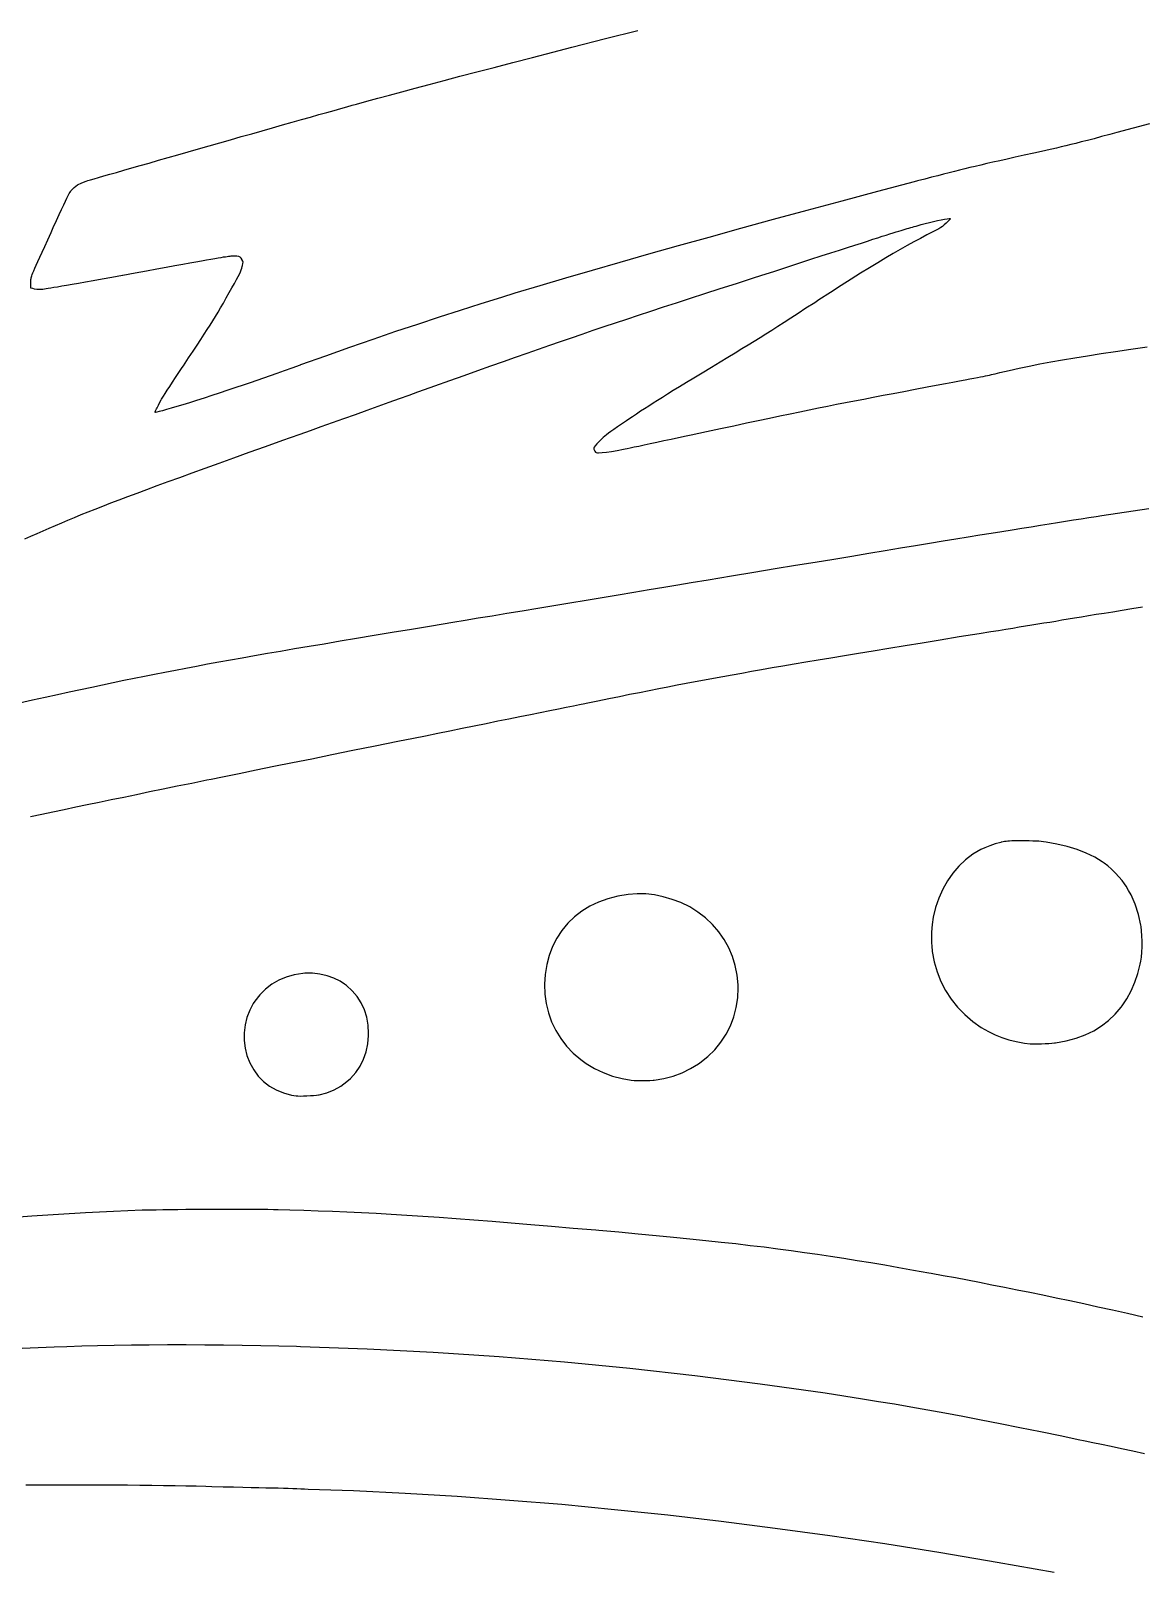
# Model space of a CAD drawing. Extents: x 9 to 342, y 7 to 196.
# Drawn here: x 15.73 to 23.36, y 161.47 to 172 of the extents above; entities that cross this region are included whole.
import ezdxf

# ---------------------------------------------------------------- set-up
doc = ezdxf.new("R2010")
doc.units = 0
doc.layers.add('BLACK', color=7, linetype='CONTINUOUS')

msp = doc.modelspace()

# ---------------------------------------------------------------- linework, layer by layer
at = {"layer": 'BLACK', "linetype": 'CONTINUOUS'}
for p, q in [((19.6709, 171.949), (19.8935, 172.005)), ((19.3108, 171.856), (19.4415, 171.889)), ((19.4415, 171.889), (19.6709, 171.949)), ((18.9084, 171.751), (19.0359, 171.784)), ((19.0359, 171.784), (19.17, 171.819)), ((19.17, 171.819), (19.3108, 171.856)), ((18.5642, 171.661), (18.6727, 171.69)), ((18.6727, 171.69), (18.7874, 171.72)), ((18.7874, 171.72), (18.9084, 171.751)), ((18.1081, 171.539), (18.1883, 171.561)), ((18.1883, 171.561), (18.2738, 171.584)), ((18.2738, 171.584), (18.3649, 171.608)), ((18.3649, 171.608), (18.4616, 171.634)), ((18.4616, 171.634), (18.5642, 171.661)), ((17.758, 171.442), (17.8086, 171.456)), ((17.8086, 171.456), (17.8548, 171.469)), ((17.8548, 171.469), (17.8963, 171.481)), ((17.8963, 171.481), (17.9328, 171.491)), ((17.9328, 171.491), (17.9632, 171.499)), ((17.9632, 171.499), (18.0331, 171.519)), ((18.0331, 171.519), (18.1081, 171.539)), ((17.3848, 171.336), (17.4534, 171.356)), ((17.4534, 171.356), (17.52, 171.375)), ((17.52, 171.375), (17.5841, 171.393)), ((17.5841, 171.393), (17.6454, 171.41)), ((17.6454, 171.41), (17.7035, 171.427)), ((17.7035, 171.427), (17.758, 171.442)), ((23.4067, 171.363), (23.1817, 171.304)), ((17.024, 171.234), (17.0972, 171.255)), ((17.0972, 171.255), (17.1703, 171.276)), ((17.1703, 171.276), (17.2429, 171.296)), ((17.2429, 171.296), (17.3145, 171.316)), ((17.3145, 171.316), (17.3848, 171.336)), ((22.9796, 171.25), (22.938, 171.24)), ((23.0256, 171.262), (22.9796, 171.25)), ((23.0771, 171.276), (23.0256, 171.262)), ((23.1347, 171.291), (23.0771, 171.276)), ((23.1817, 171.304), (23.1347, 171.291)), ((16.6682, 171.133), (16.7367, 171.152)), ((16.7367, 171.152), (16.8069, 171.172)), ((16.8069, 171.172), (16.8784, 171.193)), ((16.8784, 171.193), (16.9509, 171.213)), ((16.9509, 171.213), (17.024, 171.234)), ((22.5449, 171.148), (22.4843, 171.135)), ((22.6114, 171.163), (22.5449, 171.148)), ((22.6844, 171.179), (22.6114, 171.163)), ((22.7029, 171.183), (22.6844, 171.179)), ((22.7364, 171.191), (22.7029, 171.183)), ((22.7685, 171.198), (22.7364, 171.191)), ((22.8001, 171.205), (22.7685, 171.198)), ((22.832, 171.213), (22.8001, 171.205)), ((22.8651, 171.221), (22.832, 171.213)), ((22.9001, 171.23), (22.8651, 171.221)), ((22.938, 171.24), (22.9001, 171.23)), ((16.3148, 171.031), (16.365, 171.046)), ((16.365, 171.046), (16.4191, 171.061)), ((16.4191, 171.061), (16.477, 171.078)), ((16.477, 171.078), (16.538, 171.095)), ((16.538, 171.095), (16.6019, 171.114)), ((16.6019, 171.114), (16.6682, 171.133)), ((22.0668, 171.037), (22.0304, 171.028)), ((22.1024, 171.046), (22.0668, 171.037)), ((22.1377, 171.055), (22.1024, 171.046)), ((22.1733, 171.064), (22.1377, 171.055)), ((22.2099, 171.072), (22.1733, 171.064)), ((22.2481, 171.081), (22.2099, 171.072)), ((22.2885, 171.091), (22.2481, 171.081)), ((22.3317, 171.1), (22.2885, 171.091)), ((22.3783, 171.111), (22.3317, 171.1)), ((22.429, 171.122), (22.3783, 171.111)), ((22.4843, 171.135), (22.429, 171.122)), ((16.0035, 170.907), (16.0236, 170.928)), ((16.0236, 170.928), (16.0475, 170.946)), ((16.0475, 170.946), (16.0763, 170.96)), ((16.0763, 170.96), (16.1068, 170.971)), ((16.1068, 170.971), (16.1185, 170.975)), ((16.1185, 170.975), (16.1368, 170.98)), ((16.1368, 170.98), (16.1614, 170.987)), ((16.1614, 170.987), (16.1919, 170.996)), ((16.1919, 170.996), (16.2278, 171.006)), ((16.2278, 171.006), (16.2689, 171.018)), ((16.2689, 171.018), (16.3148, 171.031)), ((21.7912, 170.966), (21.5386, 170.899)), ((21.8133, 170.972), (21.7912, 170.966)), ((21.8634, 170.985), (21.8133, 170.972)), ((21.9095, 170.997), (21.8634, 170.985)), ((21.9523, 171.008), (21.9095, 170.997)), ((21.9924, 171.018), (21.9523, 171.008)), ((22.0304, 171.028), (21.9924, 171.018)), ((15.952, 170.807), (15.9641, 170.833)), ((15.9641, 170.833), (15.9743, 170.854)), ((15.9743, 170.854), (15.9827, 170.871)), ((15.9827, 170.871), (15.9898, 170.885)), ((15.9898, 170.885), (15.9955, 170.895)), ((15.9955, 170.895), (16.0002, 170.902)), ((16.0002, 170.902), (16.0035, 170.907)), ((21.293, 170.833), (21.0546, 170.769)), ((21.5386, 170.899), (21.293, 170.833)), ((15.9023, 170.7), (15.9213, 170.741)), ((15.9213, 170.741), (15.9378, 170.777)), ((15.9378, 170.777), (15.952, 170.807)), ((21.0546, 170.769), (20.8232, 170.707)), ((15.8424, 170.568), (15.8655, 170.618)), ((15.8655, 170.618), (15.8806, 170.652)), ((15.8806, 170.652), (15.9023, 170.7)), ((20.5987, 170.645), (20.3812, 170.585)), ((20.8232, 170.707), (20.5987, 170.645)), ((21.6242, 170.609), (21.6464, 170.616)), ((21.6464, 170.616), (21.6664, 170.622)), ((21.6664, 170.622), (21.6845, 170.628)), ((21.6845, 170.628), (21.7008, 170.633)), ((21.7008, 170.633), (21.7158, 170.637)), ((21.7158, 170.637), (21.7296, 170.641)), ((21.7296, 170.641), (21.7425, 170.645)), ((21.7425, 170.645), (21.7549, 170.649)), ((21.7549, 170.649), (21.7669, 170.652)), ((21.7669, 170.652), (21.7789, 170.655)), ((21.7789, 170.655), (21.7912, 170.659)), ((21.7912, 170.659), (21.804, 170.662)), ((21.804, 170.662), (21.8176, 170.666)), ((21.8176, 170.666), (21.8322, 170.67)), ((21.8322, 170.67), (21.8386, 170.672)), ((21.8386, 170.672), (21.867, 170.68)), ((21.867, 170.68), (21.8959, 170.687)), ((21.9229, 170.624), (21.8783, 170.602)), ((21.8959, 170.687), (21.9245, 170.694)), ((21.9425, 170.634), (21.9229, 170.624)), ((21.9245, 170.694), (21.9519, 170.7)), ((21.9597, 170.643), (21.9425, 170.634)), ((21.9519, 170.7), (21.9771, 170.705)), ((21.9734, 170.652), (21.9597, 170.643)), ((21.9851, 170.66), (21.9734, 170.652)), ((21.9771, 170.705), (21.9993, 170.709)), ((21.9967, 170.67), (21.9851, 170.66)), ((22.0096, 170.682), (21.9967, 170.67)), ((21.9993, 170.709), (22.0175, 170.712)), ((22.0098, 170.682), (22.0096, 170.682)), ((22.0218, 170.694), (22.0098, 170.682)), ((22.0175, 170.712), (22.0309, 170.714)), ((22.0315, 170.703), (22.0218, 170.694)), ((22.0309, 170.714), (22.0384, 170.714)), ((22.0377, 170.71), (22.0315, 170.703)), ((22.0396, 170.713), (22.0377, 170.71)), ((22.0384, 170.714), (22.0396, 170.713)), ((15.8042, 170.483), (15.822, 170.523)), ((15.822, 170.523), (15.8424, 170.568)), ((20.1707, 170.526), (19.9669, 170.469)), ((20.3812, 170.585), (20.1707, 170.526)), ((21.2773, 170.498), (21.3322, 170.515)), ((21.3322, 170.515), (21.3824, 170.531)), ((21.3824, 170.531), (21.4281, 170.546)), ((21.4281, 170.546), (21.4696, 170.559)), ((21.4696, 170.559), (21.5072, 170.572)), ((21.5072, 170.572), (21.5412, 170.582)), ((21.5412, 170.582), (21.5718, 170.592)), ((21.5718, 170.592), (21.5994, 170.601)), ((21.5994, 170.601), (21.6242, 170.609)), ((21.7427, 170.529), (21.6955, 170.502)), ((21.7887, 170.554), (21.7427, 170.529)), ((21.8337, 170.578), (21.7887, 170.554)), ((21.8783, 170.602), (21.8337, 170.578)), ((15.7642, 170.395), (15.7755, 170.42)), ((15.7755, 170.42), (15.7887, 170.449)), ((15.7887, 170.449), (15.8042, 170.483)), ((16.8172, 170.407), (16.769, 170.399)), ((16.8603, 170.415), (16.8172, 170.407)), ((16.8987, 170.422), (16.8603, 170.415)), ((16.9328, 170.428), (16.8987, 170.422)), ((16.9627, 170.433), (16.9328, 170.428)), ((16.9889, 170.438), (16.9627, 170.433)), ((17.0116, 170.442), (16.9889, 170.438)), ((17.0312, 170.445), (17.0116, 170.442)), ((17.0479, 170.448), (17.0312, 170.445)), ((17.0621, 170.45), (17.0479, 170.448)), ((17.074, 170.452), (17.0621, 170.45)), ((17.084, 170.453), (17.074, 170.452)), ((17.0924, 170.454), (17.084, 170.453)), ((17.0995, 170.455), (17.0924, 170.454)), ((17.1057, 170.455), (17.0995, 170.455)), ((17.1111, 170.455), (17.1057, 170.455)), ((17.1161, 170.455), (17.1111, 170.455)), ((17.1211, 170.455), (17.1161, 170.455)), ((17.1213, 170.455), (17.1211, 170.455)), ((17.1405, 170.455), (17.1213, 170.455)), ((17.1541, 170.453), (17.1405, 170.455)), ((17.1637, 170.448), (17.1541, 170.453)), ((17.171, 170.441), (17.1637, 170.448)), ((17.1776, 170.43), (17.171, 170.441)), ((17.178, 170.429), (17.1776, 170.43)), ((17.1817, 170.421), (17.178, 170.429)), ((17.1796, 170.392), (17.1824, 170.405)), ((17.1831, 170.414), (17.1817, 170.421)), ((17.1824, 170.405), (17.1831, 170.414)), ((19.7701, 170.413), (19.5799, 170.358)), ((19.9669, 170.469), (19.7701, 170.413)), ((20.9224, 170.383), (21.005, 170.41)), ((21.005, 170.41), (21.0816, 170.435)), ((21.0816, 170.435), (21.1523, 170.457)), ((21.1523, 170.457), (21.2175, 170.478)), ((21.2175, 170.478), (21.2773, 170.498)), ((21.5411, 170.411), (21.484, 170.376)), ((21.5951, 170.444), (21.5411, 170.411)), ((21.6464, 170.474), (21.5951, 170.444)), ((21.6955, 170.502), (21.6464, 170.474)), ((15.7271, 170.292), (15.7272, 170.297)), ((15.7272, 170.297), (15.7277, 170.301)), ((15.7277, 170.301), (15.7287, 170.306)), ((15.7287, 170.306), (15.7303, 170.313)), ((15.7303, 170.313), (15.7329, 170.32)), ((15.7329, 170.32), (15.7364, 170.33)), ((15.7364, 170.33), (15.7412, 170.342)), ((15.7412, 170.342), (15.7473, 170.356)), ((15.7473, 170.356), (15.7549, 170.374)), ((15.7549, 170.374), (15.7642, 170.395)), ((16.2153, 170.298), (16.1551, 170.287)), ((16.2819, 170.31), (16.2153, 170.298)), ((16.3554, 170.324), (16.2819, 170.31)), ((16.3578, 170.324), (16.3554, 170.324)), ((16.4424, 170.34), (16.3578, 170.324)), ((16.5202, 170.354), (16.4424, 170.34)), ((16.5915, 170.367), (16.5202, 170.354)), ((16.6565, 170.378), (16.5915, 170.367)), ((16.7156, 170.389), (16.6565, 170.378)), ((16.769, 170.399), (16.7156, 170.389)), ((17.1246, 170.269), (17.1387, 170.295)), ((17.1387, 170.295), (17.1499, 170.316)), ((17.1499, 170.316), (17.1586, 170.333)), ((17.1586, 170.333), (17.1654, 170.348)), ((17.1654, 170.348), (17.1706, 170.361)), ((17.1706, 170.361), (17.1747, 170.374)), ((17.1747, 170.374), (17.1781, 170.386)), ((17.1781, 170.386), (17.1796, 170.392)), ((19.3966, 170.304), (19.2199, 170.252)), ((19.5799, 170.358), (19.3966, 170.304)), ((20.57, 170.269), (20.687, 170.307)), ((20.687, 170.307), (20.7376, 170.324)), ((20.7376, 170.324), (20.8333, 170.354)), ((20.8333, 170.354), (20.9224, 170.383)), ((21.3586, 170.298), (21.2894, 170.254)), ((21.4233, 170.339), (21.3586, 170.298)), ((21.484, 170.376), (21.4233, 170.339)), ((15.7259, 170.237), (15.7271, 170.276)), ((15.7398, 170.233), (15.7259, 170.237)), ((15.7271, 170.288), (15.7271, 170.292)), ((15.7272, 170.282), (15.7271, 170.288)), ((15.7271, 170.276), (15.7272, 170.282)), ((15.7407, 170.233), (15.7398, 170.233)), ((15.7518, 170.23), (15.7407, 170.233)), ((15.767, 170.228), (15.7518, 170.23)), ((15.783, 170.227), (15.767, 170.228)), ((15.7845, 170.227), (15.783, 170.227)), ((15.7891, 170.227), (15.7845, 170.227)), ((15.7945, 170.227), (15.7891, 170.227)), ((15.8011, 170.227), (15.7945, 170.227)), ((15.8092, 170.228), (15.8011, 170.227)), ((15.8192, 170.229), (15.8092, 170.228)), ((15.8315, 170.231), (15.8192, 170.229)), ((15.8464, 170.233), (15.8315, 170.231)), ((15.8642, 170.236), (15.8464, 170.233)), ((15.8853, 170.24), (15.8642, 170.236)), ((15.9101, 170.244), (15.8853, 170.24)), ((15.9389, 170.249), (15.9101, 170.244)), ((15.972, 170.255), (15.9389, 170.249)), ((16.0098, 170.261), (15.972, 170.255)), ((16.0527, 170.269), (16.0098, 170.261)), ((16.101, 170.278), (16.0527, 170.269)), ((16.1551, 170.287), (16.101, 170.278)), ((17.0678, 170.169), (17.0891, 170.206)), ((17.0891, 170.206), (17.1074, 170.239)), ((17.1074, 170.239), (17.1246, 170.269)), ((19.0498, 170.201), (18.9566, 170.172)), ((19.2199, 170.252), (19.0498, 170.201)), ((20.2547, 170.167), (20.3544, 170.2)), ((20.3544, 170.2), (20.4593, 170.234)), ((20.4593, 170.234), (20.57, 170.269)), ((21.2152, 170.206), (21.1357, 170.155)), ((21.2894, 170.254), (21.2152, 170.206)), ((17.0116, 170.072), (17.0295, 170.102)), ((17.0295, 170.102), (17.0481, 170.134)), ((17.0481, 170.134), (17.0678, 170.169)), ((18.6737, 170.084), (18.529, 170.037)), ((18.816, 170.129), (18.6737, 170.084)), ((18.9566, 170.172), (18.816, 170.129)), ((19.9823, 170.078), (20.0692, 170.107)), ((20.0692, 170.107), (20.1598, 170.136)), ((20.1598, 170.136), (20.2547, 170.167)), ((21.048, 170.098), (20.9936, 170.062)), ((21.1076, 170.136), (21.048, 170.098)), ((21.1357, 170.155), (21.1076, 170.136)), ((16.9381, 169.952), (16.9577, 169.983)), ((16.9577, 169.983), (16.9761, 170.013)), ((16.9761, 170.013), (16.994, 170.042)), ((16.994, 170.042), (17.0116, 170.072)), ((18.3815, 169.988), (18.2304, 169.938)), ((18.529, 170.037), (18.3815, 169.988)), ((19.6626, 169.972), (19.7393, 169.998)), ((19.7393, 169.998), (19.8179, 170.024)), ((19.8179, 170.024), (19.8987, 170.051)), ((19.8987, 170.051), (19.9823, 170.078)), ((20.8974, 170), (20.854, 169.973)), ((20.9437, 170.03), (20.8974, 170)), ((20.9936, 170.062), (20.9437, 170.03)), ((16.8689, 169.846), (16.8942, 169.885)), ((16.8942, 169.885), (16.9171, 169.92)), ((16.9171, 169.92), (16.9381, 169.952)), ((18.0751, 169.884), (17.9152, 169.829)), ((18.2304, 169.938), (18.0751, 169.884)), ((19.3637, 169.87), (19.4382, 169.896)), ((19.4382, 169.896), (19.5125, 169.921)), ((19.5125, 169.921), (19.5872, 169.947)), ((19.5872, 169.947), (19.6626, 169.972)), ((20.7329, 169.896), (20.6928, 169.871)), ((20.7726, 169.921), (20.7329, 169.896)), ((20.8127, 169.946), (20.7726, 169.921)), ((20.854, 169.973), (20.8127, 169.946)), ((16.8095, 169.757), (16.8408, 169.804)), ((16.8408, 169.804), (16.8689, 169.846)), ((17.7499, 169.77), (17.5786, 169.709)), ((17.9152, 169.829), (17.7499, 169.77)), ((19.0538, 169.762), (19.134, 169.79)), ((19.134, 169.79), (19.2121, 169.818)), ((19.2121, 169.818), (19.2885, 169.844)), ((19.2885, 169.844), (19.3637, 169.87)), ((20.5621, 169.791), (20.5124, 169.761)), ((20.6082, 169.819), (20.5621, 169.791)), ((20.6515, 169.846), (20.6082, 169.819)), ((20.6928, 169.871), (20.6515, 169.846)), ((22.8926, 169.758), (22.981, 169.772)), ((22.981, 169.772), (23.0746, 169.787)), ((23.0746, 169.787), (23.1738, 169.802)), ((23.1738, 169.802), (23.2792, 169.817)), ((23.2792, 169.817), (23.3912, 169.833)), ((16.7426, 169.657), (16.7659, 169.692)), ((16.7659, 169.692), (16.7745, 169.704)), ((16.7745, 169.704), (16.8095, 169.757)), ((17.4649, 169.668), (17.4156, 169.65)), ((17.5176, 169.687), (17.4649, 169.668)), ((17.575, 169.707), (17.5176, 169.687)), ((17.5786, 169.709), (17.575, 169.707)), ((18.7012, 169.637), (18.7951, 169.671)), ((18.7951, 169.671), (18.8848, 169.703)), ((18.8848, 169.703), (18.9709, 169.733)), ((18.9709, 169.733), (19.0538, 169.762)), ((20.3985, 169.692), (20.3358, 169.654)), ((20.3988, 169.692), (20.3985, 169.692)), ((20.4582, 169.728), (20.3988, 169.692)), ((20.5124, 169.761), (20.4582, 169.728)), ((22.3782, 169.657), (22.4439, 169.672)), ((22.4439, 169.672), (22.5114, 169.687)), ((22.5114, 169.687), (22.5812, 169.701)), ((22.5812, 169.701), (22.6537, 169.716)), ((22.6537, 169.716), (22.7295, 169.73)), ((22.7295, 169.73), (22.809, 169.744)), ((22.809, 169.744), (22.8926, 169.758)), ((16.6632, 169.536), (16.6802, 169.562)), ((16.6802, 169.562), (16.6993, 169.591)), ((16.6993, 169.591), (16.7203, 169.623)), ((16.7203, 169.623), (16.7426, 169.657)), ((17.1843, 169.571), (17.1336, 169.554)), ((17.2322, 169.587), (17.1843, 169.571)), ((17.2781, 169.602), (17.2322, 169.587)), ((17.3233, 169.618), (17.2781, 169.602)), ((17.3688, 169.634), (17.3233, 169.618)), ((17.4156, 169.65), (17.3688, 169.634)), ((18.3897, 169.526), (18.499, 169.565)), ((18.499, 169.565), (18.6027, 169.602)), ((18.6027, 169.602), (18.7012, 169.637)), ((20.1801, 169.559), (20.1373, 169.533)), ((20.2271, 169.588), (20.1801, 169.559)), ((20.2788, 169.619), (20.2271, 169.588)), ((20.3358, 169.654), (20.2788, 169.619)), ((21.7977, 169.543), (21.8796, 169.558)), ((21.8796, 169.558), (21.9664, 169.575)), ((21.9664, 169.575), (22.0063, 169.582)), ((22.0063, 169.582), (22.0572, 169.592)), ((22.0572, 169.592), (22.1015, 169.6)), ((22.1015, 169.6), (22.1399, 169.607)), ((22.1399, 169.607), (22.173, 169.613)), ((22.173, 169.613), (22.2014, 169.619)), ((22.2014, 169.619), (22.2257, 169.624)), ((22.2257, 169.624), (22.2465, 169.628)), ((22.2465, 169.628), (22.2646, 169.631)), ((22.2646, 169.631), (22.2804, 169.634)), ((22.2804, 169.634), (22.2946, 169.637)), ((22.2946, 169.637), (22.3078, 169.64)), ((22.3078, 169.64), (22.3206, 169.643)), ((22.3206, 169.643), (22.3337, 169.646)), ((22.3337, 169.646), (22.3477, 169.649)), ((22.3477, 169.649), (22.3631, 169.653)), ((22.3631, 169.653), (22.3782, 169.657)), ((16.6024, 169.433), (16.6128, 169.453)), ((16.6128, 169.453), (16.6221, 169.47)), ((16.6221, 169.47), (16.6244, 169.475)), ((16.6244, 169.475), (16.6289, 169.482)), ((16.6289, 169.482), (16.6372, 169.496)), ((16.6372, 169.496), (16.6487, 169.514)), ((16.6487, 169.514), (16.6632, 169.536)), ((16.8642, 169.466), (16.8154, 169.45)), ((16.9159, 169.482), (16.8642, 169.466)), ((16.9701, 169.5), (16.9159, 169.482)), ((17.019, 169.516), (16.9701, 169.5)), ((17.0788, 169.536), (17.019, 169.516)), ((17.1336, 169.554), (17.0788, 169.536)), ((18.1116, 169.426), (18.1862, 169.453)), ((18.1862, 169.453), (18.2572, 169.478)), ((18.2572, 169.478), (18.3235, 169.502)), ((18.3235, 169.502), (18.384, 169.524)), ((18.384, 169.524), (18.3897, 169.526)), ((20.0291, 169.465), (19.9981, 169.446)), ((20.0623, 169.486), (20.0291, 169.465)), ((20.0982, 169.509), (20.0623, 169.486)), ((20.1373, 169.533), (20.0982, 169.509)), ((21.3189, 169.451), (21.3811, 169.463)), ((21.3811, 169.463), (21.4445, 169.475)), ((21.4445, 169.475), (21.5095, 169.488)), ((21.5095, 169.488), (21.5768, 169.501)), ((21.5768, 169.501), (21.6469, 169.514)), ((21.6469, 169.514), (21.7204, 169.528)), ((21.7204, 169.528), (21.7977, 169.543)), ((16.58, 169.387), (16.5828, 169.395)), ((16.5805, 169.384), (16.58, 169.387)), ((16.5815, 169.384), (16.5805, 169.384)), ((16.5914, 169.385), (16.5815, 169.384)), ((16.5828, 169.395), (16.5887, 169.407)), ((16.5887, 169.407), (16.5928, 169.415)), ((16.6078, 169.389), (16.5914, 169.385)), ((16.5928, 169.415), (16.6024, 169.433)), ((16.63, 169.395), (16.6078, 169.389)), ((16.6578, 169.403), (16.63, 169.395)), ((16.6907, 169.412), (16.6578, 169.403)), ((16.7282, 169.423), (16.6907, 169.412)), ((16.7699, 169.436), (16.7282, 169.423)), ((16.8154, 169.45), (16.7699, 169.436)), ((17.8764, 169.342), (17.9557, 169.37)), ((17.9557, 169.37), (18.0344, 169.399)), ((18.0344, 169.399), (18.1116, 169.426)), ((19.8535, 169.351), (19.8147, 169.325)), ((19.8573, 169.354), (19.8535, 169.351)), ((19.8852, 169.372), (19.8573, 169.354)), ((19.9127, 169.391), (19.8852, 169.372)), ((19.9404, 169.409), (19.9127, 169.391)), ((19.9687, 169.427), (19.9404, 169.409)), ((19.9981, 169.446), (19.9687, 169.427)), ((20.7966, 169.344), (20.8694, 169.359)), ((20.8694, 169.359), (20.939, 169.374)), ((20.939, 169.374), (21.0059, 169.388)), ((21.0059, 169.388), (21.0706, 169.401)), ((21.0706, 169.401), (21.1337, 169.414)), ((21.1337, 169.414), (21.1958, 169.426)), ((21.1958, 169.426), (21.2573, 169.439)), ((21.2573, 169.439), (21.3189, 169.451)), ((17.5754, 169.235), (17.6462, 169.26)), ((17.6462, 169.26), (17.7206, 169.286)), ((17.7206, 169.286), (17.7978, 169.314)), ((17.7978, 169.314), (17.8764, 169.342)), ((19.6922, 169.241), (19.6781, 169.23)), ((19.7091, 169.253), (19.6922, 169.241)), ((19.7292, 169.267), (19.7091, 169.253)), ((19.7531, 169.284), (19.7292, 169.267)), ((19.7814, 169.303), (19.7531, 169.284)), ((19.8147, 169.325), (19.7814, 169.303)), ((20.26, 169.23), (20.364, 169.252)), ((20.364, 169.252), (20.4615, 169.273)), ((20.4615, 169.273), (20.5529, 169.292)), ((20.5529, 169.292), (20.6389, 169.311)), ((20.6389, 169.311), (20.7199, 169.328)), ((20.7199, 169.328), (20.7966, 169.344)), ((17.2256, 169.11), (17.3384, 169.15)), ((17.3384, 169.15), (17.4576, 169.193)), ((17.4576, 169.193), (17.5093, 169.211)), ((17.5093, 169.211), (17.5754, 169.235)), ((19.5946, 169.146), (19.5918, 169.138)), ((19.5918, 169.138), (19.5923, 169.131)), ((19.6012, 169.155), (19.5946, 169.146)), ((19.612, 169.168), (19.6012, 169.155)), ((19.6276, 169.184), (19.612, 169.168)), ((19.6369, 169.194), (19.6276, 169.185)), ((19.6276, 169.185), (19.6276, 169.184)), ((19.646, 169.203), (19.6369, 169.194)), ((19.6555, 169.212), (19.646, 169.203)), ((19.666, 169.22), (19.6555, 169.212)), ((19.6781, 169.23), (19.666, 169.22)), ((19.8061, 169.133), (19.8207, 169.136)), ((19.8207, 169.136), (19.8418, 169.141)), ((19.8418, 169.141), (19.8688, 169.147)), ((19.8688, 169.147), (19.9011, 169.153)), ((19.9011, 169.153), (19.9382, 169.161)), ((19.9382, 169.161), (19.9793, 169.17)), ((19.9793, 169.17), (20.024, 169.18)), ((20.024, 169.18), (20.0716, 169.19)), ((20.0716, 169.19), (20.1215, 169.2)), ((20.1215, 169.2), (20.1731, 169.211)), ((20.1731, 169.211), (20.2257, 169.223)), ((20.2257, 169.223), (20.26, 169.23)), ((16.9235, 169.001), (17.0184, 169.035)), ((17.0184, 169.035), (17.1191, 169.071)), ((17.1191, 169.071), (17.2256, 169.11)), ((19.5923, 169.131), (19.5956, 169.123)), ((19.5956, 169.123), (19.5982, 169.118)), ((19.5982, 169.118), (19.6031, 169.111)), ((19.6031, 169.111), (19.6085, 169.108)), ((19.6085, 169.108), (19.6168, 169.107)), ((19.6168, 169.107), (19.6247, 169.107)), ((19.6247, 169.107), (19.648, 169.108)), ((19.648, 169.108), (19.6775, 169.111)), ((19.6775, 169.111), (19.7124, 169.116)), ((19.7124, 169.116), (19.7517, 169.123)), ((19.7517, 169.123), (19.7948, 169.131)), ((19.7948, 169.131), (19.8061, 169.133)), ((16.6694, 168.909), (16.7492, 168.938)), ((16.7492, 168.938), (16.8338, 168.969)), ((16.8338, 168.969), (16.9235, 169.001)), ((16.3924, 168.806), (16.4559, 168.83)), ((16.4559, 168.83), (16.5231, 168.855)), ((16.5231, 168.855), (16.5941, 168.881)), ((16.5941, 168.881), (16.6694, 168.909)), ((16.1196, 168.701), (16.1692, 168.72)), ((16.1692, 168.72), (16.2209, 168.741)), ((16.2209, 168.741), (16.2752, 168.762)), ((16.2752, 168.762), (16.3323, 168.783)), ((16.3323, 168.783), (16.3924, 168.806)), ((23.4011, 168.722), (23.0779, 168.673)), ((15.8534, 168.59), (15.8955, 168.608)), ((15.8955, 168.608), (15.9382, 168.626)), ((15.9382, 168.626), (15.9816, 168.644)), ((15.9816, 168.644), (16.0261, 168.663)), ((16.0261, 168.663), (16.0721, 168.682)), ((16.0721, 168.682), (16.1196, 168.701)), ((22.717, 168.616), (22.6572, 168.607)), ((22.7748, 168.625), (22.717, 168.616)), ((22.8307, 168.634), (22.7748, 168.625)), ((22.8849, 168.643), (22.8307, 168.634)), ((22.9377, 168.651), (22.8849, 168.643)), ((22.9893, 168.659), (22.9377, 168.651)), ((23.0399, 168.667), (22.9893, 168.659)), ((23.0779, 168.673), (23.0399, 168.667)), ((15.6846, 168.515), (15.7274, 168.534)), ((15.7274, 168.534), (15.7696, 168.553)), ((15.7696, 168.553), (15.8115, 168.572)), ((15.8115, 168.572), (15.8534, 168.59)), ((22.0773, 168.513), (21.9889, 168.499)), ((22.1616, 168.527), (22.0773, 168.513)), ((22.2421, 168.54), (22.1616, 168.527)), ((22.319, 168.552), (22.2421, 168.54)), ((22.3925, 168.564), (22.319, 168.552)), ((22.4629, 168.576), (22.3925, 168.564)), ((22.5303, 168.587), (22.4629, 168.576)), ((22.595, 168.597), (22.5303, 168.587)), ((22.6572, 168.607), (22.595, 168.597)), ((21.4792, 168.415), (21.3622, 168.395)), ((21.5909, 168.433), (21.4792, 168.415)), ((21.6976, 168.451), (21.5909, 168.433)), ((21.7993, 168.467), (21.6976, 168.451)), ((21.8963, 168.483), (21.7993, 168.467)), ((21.9889, 168.499), (21.8963, 168.483)), ((20.8366, 168.309), (20.6898, 168.284)), ((20.9771, 168.332), (20.8366, 168.309)), ((21.1113, 168.354), (20.9771, 168.332)), ((21.2396, 168.375), (21.1113, 168.354)), ((21.3622, 168.395), (21.2396, 168.375)), ((20.1688, 168.198), (20.0722, 168.182)), ((20.26, 168.213), (20.1688, 168.198)), ((20.376, 168.232), (20.26, 168.213)), ((20.5363, 168.259), (20.376, 168.232)), ((20.6898, 168.284), (20.5363, 168.259)), ((19.5379, 168.093), (19.4266, 168.075)), ((19.6488, 168.112), (19.5379, 168.093)), ((19.7585, 168.13), (19.6488, 168.112)), ((19.8662, 168.148), (19.7585, 168.13)), ((19.971, 168.165), (19.8662, 168.148)), ((20.0722, 168.182), (19.971, 168.165)), ((18.8944, 167.986), (18.7986, 167.971)), ((18.9948, 168.003), (18.8944, 167.986)), ((19.0991, 168.02), (18.9948, 168.003)), ((19.2064, 168.038), (19.0991, 168.02)), ((19.3158, 168.056), (19.2064, 168.038)), ((19.4266, 168.075), (19.3158, 168.056)), ((22.8924, 167.973), (22.9392, 167.981)), ((22.9392, 167.981), (22.9884, 167.989)), ((22.9884, 167.989), (23.0405, 167.998)), ((23.0405, 167.998), (23.0958, 168.007)), ((23.0958, 168.007), (23.1548, 168.016)), ((23.1548, 168.016), (23.2179, 168.027)), ((23.2179, 168.027), (23.2854, 168.038)), ((23.2854, 168.038), (23.3579, 168.05)), ((18.2082, 167.873), (18.0827, 167.852)), ((18.3398, 167.894), (18.2082, 167.873)), ((18.478, 167.917), (18.3398, 167.894)), ((18.623, 167.941), (18.478, 167.917)), ((18.6243, 167.942), (18.623, 167.941)), ((18.7083, 167.956), (18.6243, 167.942)), ((18.7986, 167.971), (18.7083, 167.956)), ((22.2374, 167.867), (22.3169, 167.88)), ((22.3169, 167.88), (22.3697, 167.888)), ((22.3697, 167.888), (22.4196, 167.896)), ((22.4196, 167.896), (22.4669, 167.904)), ((22.4669, 167.904), (22.5121, 167.911)), ((22.5121, 167.911), (22.5557, 167.919)), ((22.5557, 167.919), (22.5979, 167.925)), ((22.5979, 167.925), (22.6393, 167.932)), ((22.6393, 167.932), (22.6802, 167.939)), ((22.6802, 167.939), (22.7211, 167.945)), ((22.7211, 167.945), (22.7623, 167.952)), ((22.7623, 167.952), (22.8043, 167.959)), ((22.8043, 167.959), (22.8476, 167.966)), ((22.8476, 167.966), (22.8924, 167.973)), ((17.6363, 167.777), (17.5368, 167.76)), ((17.7402, 167.794), (17.6363, 167.777)), ((17.8491, 167.813), (17.7402, 167.794)), ((17.9631, 167.832), (17.8491, 167.813)), ((18.0827, 167.852), (17.9631, 167.832)), ((21.5097, 167.748), (21.6163, 167.766)), ((21.6163, 167.766), (21.7283, 167.784)), ((21.7283, 167.784), (21.8462, 167.803)), ((21.8462, 167.803), (21.9701, 167.823)), ((21.9701, 167.823), (22.1004, 167.845)), ((22.1004, 167.845), (22.2374, 167.867)), ((17.0169, 167.669), (16.9399, 167.655)), ((17.0961, 167.683), (17.0169, 167.669)), ((17.1778, 167.697), (17.0961, 167.683)), ((17.2624, 167.712), (17.1778, 167.697)), ((17.3502, 167.728), (17.2624, 167.712)), ((17.4416, 167.743), (17.3502, 167.728)), ((17.5368, 167.76), (17.4416, 167.743)), ((20.9668, 167.658), (21.0473, 167.671)), ((21.0473, 167.671), (21.1314, 167.686)), ((21.1314, 167.686), (21.2194, 167.7)), ((21.2194, 167.7), (21.3115, 167.716)), ((21.3115, 167.716), (21.4082, 167.732)), ((21.4082, 167.732), (21.5097, 167.748)), ((16.4352, 167.557), (16.3639, 167.543)), ((16.5059, 167.571), (16.4352, 167.557)), ((16.5766, 167.585), (16.5059, 167.571)), ((16.6475, 167.599), (16.5766, 167.585)), ((16.719, 167.613), (16.6475, 167.599)), ((16.7913, 167.627), (16.719, 167.613)), ((16.8648, 167.641), (16.7913, 167.627)), ((16.9399, 167.655), (16.8648, 167.641)), ((20.3502, 167.548), (20.4129, 167.56)), ((20.4129, 167.56), (20.4763, 167.572)), ((20.4763, 167.572), (20.5407, 167.583)), ((20.5407, 167.583), (20.6065, 167.595)), ((20.6065, 167.595), (20.6739, 167.607)), ((20.6739, 167.607), (20.7434, 167.619)), ((20.7434, 167.619), (20.8151, 167.632)), ((20.8151, 167.632), (20.8895, 167.645)), ((20.8895, 167.645), (20.9668, 167.658)), ((15.9895, 167.463), (15.9086, 167.445)), ((16.0679, 167.48), (15.9895, 167.463)), ((16.1443, 167.496), (16.0679, 167.48)), ((16.2188, 167.512), (16.1443, 167.496)), ((16.2919, 167.528), (16.2188, 167.512)), ((16.3639, 167.543), (16.2919, 167.528)), ((19.7668, 167.435), (19.8371, 167.449)), ((19.8371, 167.449), (19.9053, 167.462)), ((19.9053, 167.462), (19.9717, 167.476)), ((19.9717, 167.476), (20.0367, 167.488)), ((20.0367, 167.488), (20.1004, 167.501)), ((20.1004, 167.501), (20.1634, 167.513)), ((20.1634, 167.513), (20.2258, 167.525)), ((20.2258, 167.525), (20.2879, 167.537)), ((20.2879, 167.537), (20.3502, 167.548)), ((15.7382, 167.408), (15.648, 167.388)), ((15.825, 167.427), (15.7382, 167.408)), ((15.9086, 167.445), (15.825, 167.427)), ((19.2884, 167.338), (19.3479, 167.35)), ((19.3479, 167.35), (19.4023, 167.361)), ((19.4023, 167.361), (19.4512, 167.371)), ((19.4512, 167.371), (19.494, 167.38)), ((19.494, 167.38), (19.5304, 167.387)), ((19.5304, 167.387), (19.5399, 167.389)), ((19.5399, 167.389), (19.6185, 167.405)), ((19.6185, 167.405), (19.694, 167.42)), ((19.694, 167.42), (19.7668, 167.435)), ((18.77, 167.233), (18.8516, 167.249)), ((18.8516, 167.249), (18.9314, 167.266)), ((18.9314, 167.266), (19.0091, 167.281)), ((19.0091, 167.281), (19.0841, 167.297)), ((19.0841, 167.297), (19.156, 167.311)), ((19.156, 167.311), (19.2242, 167.325)), ((19.2242, 167.325), (19.2884, 167.338)), ((18.2471, 167.127), (18.3533, 167.149)), ((18.3533, 167.149), (18.4362, 167.165)), ((18.4362, 167.165), (18.5198, 167.182)), ((18.5198, 167.182), (18.6036, 167.199)), ((18.6036, 167.199), (18.6872, 167.216)), ((18.6872, 167.216), (18.77, 167.233)), ((17.6549, 167.007), (17.7935, 167.035)), ((17.7935, 167.035), (17.9382, 167.065)), ((17.9382, 167.065), (18.0893, 167.095)), ((18.0893, 167.095), (18.2471, 167.127)), ((17.1557, 166.906), (17.2728, 166.93)), ((17.2728, 166.93), (17.3948, 166.955)), ((17.3948, 166.955), (17.5221, 166.981)), ((17.5221, 166.981), (17.6549, 167.007)), ((16.635, 166.8), (16.7315, 166.82)), ((16.7315, 166.82), (16.8315, 166.84)), ((16.8315, 166.84), (16.9354, 166.861)), ((16.9354, 166.861), (16.9645, 166.867)), ((16.9645, 166.867), (17.0434, 166.883)), ((17.0434, 166.883), (17.1557, 166.906)), ((16.1956, 166.709), (16.2787, 166.727)), ((16.2787, 166.727), (16.3639, 166.744)), ((16.3639, 166.744), (16.4515, 166.762)), ((16.4515, 166.762), (16.5418, 166.781)), ((16.5418, 166.781), (16.635, 166.8)), ((15.7253, 166.611), (15.8018, 166.627)), ((15.8018, 166.627), (15.8786, 166.643)), ((15.8786, 166.643), (15.9561, 166.659)), ((15.9561, 166.659), (16.0346, 166.676)), ((16.0346, 166.676), (16.1143, 166.692)), ((16.1143, 166.692), (16.1956, 166.709)), ((22.2749, 166.396), (22.2481, 166.383)), ((22.3096, 166.41), (22.2749, 166.396)), ((22.3456, 166.422), (22.3096, 166.41)), ((22.3857, 166.433), (22.3456, 166.422)), ((22.389, 166.434), (22.3857, 166.433)), ((22.4011, 166.436), (22.389, 166.434)), ((22.4118, 166.439), (22.4011, 166.436)), ((22.422, 166.44), (22.4118, 166.439)), ((22.433, 166.442), (22.422, 166.44)), ((22.4458, 166.442), (22.433, 166.442)), ((22.4614, 166.443), (22.4458, 166.442)), ((22.4811, 166.443), (22.4614, 166.443)), ((22.5058, 166.443), (22.4811, 166.443)), ((22.5368, 166.443), (22.5058, 166.443)), ((22.5482, 166.443), (22.5368, 166.443)), ((22.5798, 166.443), (22.5482, 166.443)), ((22.6058, 166.442), (22.5798, 166.443)), ((22.6274, 166.442), (22.6058, 166.442)), ((22.646, 166.441), (22.6274, 166.442)), ((22.6628, 166.439), (22.646, 166.441)), ((22.6791, 166.437), (22.6628, 166.439)), ((22.6962, 166.435), (22.6791, 166.437)), ((22.7706, 166.421), (22.6962, 166.435)), ((22.842, 166.404), (22.7706, 166.421)), ((22.9096, 166.383), (22.842, 166.404)), ((22.1442, 166.313), (22.0981, 166.27)), ((22.1943, 166.351), (22.1442, 166.313)), ((22.2481, 166.383), (22.1943, 166.351)), ((22.9725, 166.358), (22.9096, 166.383)), ((23.0302, 166.331), (22.9725, 166.358)), ((23.0818, 166.3), (23.0302, 166.331)), ((23.0948, 166.291), (23.0818, 166.3)), ((23.1195, 166.271), (23.0948, 166.291)), ((22.0562, 166.222), (22.0189, 166.169)), ((22.0981, 166.27), (22.0562, 166.222)), ((23.1457, 166.248), (23.1195, 166.271)), ((23.1719, 166.222), (23.1457, 166.248)), ((23.1967, 166.196), (23.1719, 166.222)), ((23.2185, 166.171), (23.1967, 166.196)), ((19.8889, 166.079), (19.828, 166.075)), ((19.9482, 166.079), (19.8889, 166.079)), ((20.0069, 166.072), (19.9482, 166.079)), ((21.9865, 166.111), (21.9593, 166.051)), ((22.0189, 166.169), (21.9865, 166.111)), ((23.2357, 166.148), (23.2185, 166.171)), ((23.2463, 166.132), (23.2357, 166.148)), ((23.2621, 166.103), (23.2463, 166.132)), ((23.2795, 166.072), (23.2621, 166.103)), ((19.5638, 165.995), (19.5087, 165.961)), ((19.6234, 166.023), (19.5638, 165.995)), ((19.6875, 166.046), (19.6234, 166.023)), ((19.7557, 166.063), (19.6875, 166.046)), ((19.828, 166.075), (19.7557, 166.063)), ((20.0667, 166.06), (20.0069, 166.072)), ((20.1289, 166.042), (20.0667, 166.06)), ((20.1884, 166.02), (20.1289, 166.042)), ((20.2495, 165.99), (20.1884, 166.02)), ((20.3065, 165.954), (20.2495, 165.99)), ((21.9375, 165.986), (21.9214, 165.919)), ((21.9593, 166.051), (21.9375, 165.986)), ((23.3073, 166.008), (23.2795, 166.072)), ((23.3299, 165.939), (23.3073, 166.008)), ((19.4131, 165.878), (19.373, 165.829)), ((19.4585, 165.922), (19.4131, 165.878)), ((19.5087, 165.961), (19.4585, 165.922)), ((20.3589, 165.914), (20.3065, 165.954)), ((20.4066, 165.869), (20.3589, 165.914)), ((20.4492, 165.819), (20.4066, 165.869)), ((21.9135, 165.869), (21.9113, 165.844)), ((21.9214, 165.919), (21.9135, 165.869)), ((23.3471, 165.865), (23.3299, 165.939)), ((19.3382, 165.776), (19.3089, 165.718)), ((19.373, 165.829), (19.3382, 165.776)), ((20.4754, 165.782), (20.4492, 165.819)), ((20.4864, 165.766), (20.4754, 165.782)), ((20.5179, 165.709), (20.4864, 165.766)), ((21.9101, 165.814), (21.9099, 165.782)), ((21.9099, 165.782), (21.9105, 165.749)), ((21.9113, 165.844), (21.9101, 165.814)), ((23.3487, 165.856), (23.3471, 165.865)), ((23.3523, 165.826), (23.3487, 165.856)), ((23.3547, 165.791), (23.3523, 165.826)), ((23.3557, 165.754), (23.3547, 165.791)), ((19.3089, 165.718), (19.2853, 165.656)), ((20.5435, 165.65), (20.5179, 165.709)), ((21.9105, 165.749), (21.9121, 165.717)), ((21.9121, 165.717), (21.9146, 165.69)), ((21.9146, 165.69), (21.9152, 165.685)), ((21.9152, 165.685), (21.9281, 165.614)), ((23.3511, 165.645), (23.354, 165.679)), ((23.354, 165.679), (23.3555, 165.716)), ((23.3555, 165.716), (23.3557, 165.754)), ((19.2688, 165.595), (19.2572, 165.527)), ((19.2853, 165.656), (19.2688, 165.595)), ((20.5628, 165.587), (20.5435, 165.65)), ((20.5756, 165.522), (20.5628, 165.587)), ((21.9281, 165.614), (21.9478, 165.545)), ((23.3266, 165.534), (23.3429, 165.597)), ((23.3429, 165.597), (23.347, 165.617)), ((23.347, 165.617), (23.3511, 165.645)), ((17.3808, 165.46), (17.3372, 165.426)), ((17.4285, 165.487), (17.3808, 165.46)), ((17.48, 165.509), (17.4285, 165.487)), ((17.535, 165.524), (17.48, 165.509)), ((17.5932, 165.533), (17.535, 165.524)), ((17.6081, 165.535), (17.5932, 165.533)), ((17.6595, 165.535), (17.6081, 165.535)), ((17.7108, 165.529), (17.6595, 165.535)), ((17.7605, 165.518), (17.7108, 165.529)), ((17.8074, 165.501), (17.7605, 165.518)), ((17.8501, 165.48), (17.8074, 165.501)), ((17.8803, 165.459), (17.8501, 165.48)), ((17.8929, 165.45), (17.8803, 165.459)), ((17.9323, 165.415), (17.8929, 165.45)), ((19.2572, 165.527), (19.2526, 165.459)), ((19.2526, 165.459), (19.2549, 165.392)), ((20.5816, 165.455), (20.5756, 165.522)), ((20.5821, 165.434), (20.5816, 165.455)), ((21.9478, 165.545), (21.9739, 165.479)), ((21.9739, 165.479), (22.0063, 165.417)), ((23.2799, 165.414), (23.3054, 165.473)), ((23.3054, 165.473), (23.3266, 165.534)), ((17.2636, 165.343), (17.2533, 165.327)), ((17.298, 165.387), (17.2636, 165.343)), ((17.3372, 165.426), (17.298, 165.387)), ((17.966, 165.376), (17.9323, 165.415)), ((17.9941, 165.332), (17.966, 165.376)), ((19.2549, 165.392), (19.2639, 165.327)), ((20.5692, 165.299), (20.5791, 165.366)), ((20.5791, 165.366), (20.5821, 165.434)), ((22.0063, 165.417), (22.0446, 165.357)), ((22.0446, 165.357), (22.0885, 165.302)), ((23.2184, 165.311), (23.2507, 165.36)), ((23.2507, 165.36), (23.2799, 165.414)), ((17.2289, 165.281), (17.2105, 165.232)), ((17.2533, 165.327), (17.2289, 165.281)), ((18.0162, 165.284), (17.9941, 165.332)), ((18.0322, 165.233), (18.0162, 165.284)), ((19.2639, 165.327), (19.2795, 165.263)), ((19.2795, 165.263), (19.3015, 165.201)), ((20.5527, 165.235), (20.5692, 165.299)), ((22.0885, 165.302), (22.1379, 165.251)), ((22.1379, 165.251), (22.1924, 165.204)), ((23.1258, 165.211), (23.171, 165.254)), ((23.171, 165.254), (23.2124, 165.303)), ((23.2124, 165.303), (23.2184, 165.311)), ((17.1982, 165.18), (17.1919, 165.127)), ((17.2105, 165.232), (17.1982, 165.18)), ((18.0419, 165.179), (18.0322, 165.233)), ((18.0452, 165.122), (18.0419, 165.179)), ((19.3015, 165.201), (19.3298, 165.143)), ((19.3298, 165.143), (19.3641, 165.087)), ((20.5, 165.116), (20.5295, 165.174)), ((20.5295, 165.174), (20.5527, 165.235)), ((22.1924, 165.204), (22.2517, 165.163)), ((22.2517, 165.163), (22.3002, 165.135)), ((22.3002, 165.135), (22.3466, 165.112)), ((22.9654, 165.112), (23.0233, 165.14)), ((23.0233, 165.14), (23.0767, 165.173)), ((23.0767, 165.173), (23.1258, 165.211)), ((17.1919, 165.127), (17.1918, 165.074)), ((17.1918, 165.074), (17.198, 165.021)), ((18.0287, 164.996), (18.0401, 165.051)), ((18.0401, 165.051), (18.045, 165.108)), ((18.045, 165.108), (18.0452, 165.122)), ((19.3641, 165.087), (19.4043, 165.034)), ((19.4043, 165.034), (19.4502, 164.986)), ((20.422, 165.01), (20.4641, 165.061)), ((20.4641, 165.061), (20.5, 165.116)), ((22.3466, 165.112), (22.3929, 165.093)), ((22.3929, 165.093), (22.4408, 165.078)), ((22.4408, 165.078), (22.4916, 165.066)), ((22.4916, 165.066), (22.547, 165.056)), ((22.547, 165.056), (22.5878, 165.051)), ((22.5878, 165.051), (22.6001, 165.05)), ((22.6001, 165.05), (22.6181, 165.05)), ((22.6181, 165.05), (22.6401, 165.05)), ((22.6401, 165.05), (22.6646, 165.051)), ((22.6646, 165.051), (22.6898, 165.052)), ((22.6898, 165.052), (22.7143, 165.053)), ((22.7143, 165.053), (22.7363, 165.055)), ((22.7363, 165.055), (22.7544, 165.057)), ((22.7544, 165.057), (22.761, 165.058)), ((22.761, 165.058), (22.8345, 165.071)), ((22.8345, 165.071), (22.9025, 165.089)), ((22.9025, 165.089), (22.9654, 165.112)), ((17.198, 165.021), (17.2103, 164.97)), ((17.2103, 164.97), (17.229, 164.921)), ((17.229, 164.921), (17.2301, 164.919)), ((17.9868, 164.897), (18.0109, 164.945)), ((18.0109, 164.945), (18.0287, 164.996)), ((19.4502, 164.986), (19.5018, 164.942)), ((19.5018, 164.942), (19.5381, 164.916)), ((20.3092, 164.913), (20.3198, 164.92)), ((20.3198, 164.92), (20.3739, 164.963)), ((20.3739, 164.963), (20.422, 165.01)), ((17.2301, 164.919), (17.2563, 164.872)), ((17.2563, 164.872), (17.2877, 164.829)), ((17.2877, 164.829), (17.324, 164.792)), ((17.9203, 164.813), (17.9566, 164.853)), ((17.9566, 164.853), (17.9868, 164.897)), ((19.5381, 164.916), (19.5951, 164.882)), ((19.5951, 164.882), (19.6562, 164.853)), ((19.6562, 164.853), (19.72, 164.829)), ((19.72, 164.829), (19.7851, 164.812)), ((20.0716, 164.812), (20.1354, 164.829)), ((20.1354, 164.829), (20.1971, 164.852)), ((20.1971, 164.852), (20.2554, 164.88)), ((20.2554, 164.88), (20.3092, 164.913)), ((17.324, 164.792), (17.3651, 164.761)), ((17.3651, 164.761), (17.4109, 164.735)), ((17.4109, 164.735), (17.4611, 164.714)), ((17.4611, 164.714), (17.5156, 164.699)), ((17.7052, 164.701), (17.7596, 164.715)), ((17.7596, 164.715), (17.809, 164.735)), ((17.809, 164.735), (17.8542, 164.76)), ((17.8542, 164.76), (17.8958, 164.791)), ((17.8958, 164.791), (17.9203, 164.813)), ((19.7851, 164.812), (19.8484, 164.801)), ((19.8484, 164.801), (19.8689, 164.799)), ((19.8689, 164.799), (19.8942, 164.798)), ((19.8942, 164.798), (19.9219, 164.798)), ((19.9219, 164.798), (19.95, 164.798)), ((19.95, 164.798), (19.9762, 164.799)), ((19.9762, 164.799), (19.9984, 164.8)), ((19.9984, 164.8), (20.0067, 164.801)), ((20.0067, 164.801), (20.0716, 164.812)), ((17.5156, 164.699), (17.5475, 164.694)), ((17.5475, 164.694), (17.5595, 164.693)), ((17.5595, 164.693), (17.577, 164.692)), ((17.577, 164.692), (17.5983, 164.693)), ((17.5983, 164.693), (17.6217, 164.693)), ((17.6217, 164.693), (17.6455, 164.695)), ((17.6455, 164.695), (17.6679, 164.696)), ((17.6679, 164.696), (17.6872, 164.698)), ((17.6872, 164.698), (17.7017, 164.7)), ((17.7017, 164.7), (17.7052, 164.701)), ((15.7335, 163.867), (15.5528, 163.854)), ((15.9164, 163.879), (15.7335, 163.867)), ((16.1026, 163.89), (15.9164, 163.879)), ((16.2935, 163.9), (16.1026, 163.89)), ((16.4903, 163.908), (16.2935, 163.9)), ((16.5116, 163.909), (16.4903, 163.908)), ((16.5459, 163.91), (16.5116, 163.909)), ((16.5862, 163.91), (16.5459, 163.91)), ((16.6316, 163.911), (16.5862, 163.91)), ((16.6815, 163.912), (16.6316, 163.911)), ((16.7351, 163.912), (16.6815, 163.912)), ((16.7917, 163.913), (16.7351, 163.912)), ((16.8505, 163.913), (16.7917, 163.913)), ((16.9107, 163.914), (16.8505, 163.913)), ((16.9716, 163.914), (16.9107, 163.914)), ((17.0324, 163.914), (16.9716, 163.914)), ((17.0923, 163.914), (17.0324, 163.914)), ((17.1507, 163.914), (17.0923, 163.914)), ((17.2068, 163.914), (17.1507, 163.914)), ((17.2598, 163.914), (17.2068, 163.914)), ((17.3089, 163.913), (17.2598, 163.914)), ((17.3534, 163.913), (17.3089, 163.913)), ((17.3926, 163.912), (17.3534, 163.913)), ((17.4256, 163.912), (17.3926, 163.912)), ((17.5036, 163.909), (17.4256, 163.912)), ((17.6012, 163.906), (17.5036, 163.909)), ((17.6987, 163.903), (17.6012, 163.906)), ((17.7967, 163.899), (17.6987, 163.903)), ((17.8955, 163.895), (17.7967, 163.899)), ((17.9956, 163.89), (17.8955, 163.895)), ((18.0974, 163.885), (17.9956, 163.89)), ((18.2012, 163.879), (18.0974, 163.885)), ((18.3076, 163.872), (18.2012, 163.879)), ((18.417, 163.865), (18.3076, 163.872)), ((18.5298, 163.858), (18.417, 163.865)), ((18.6464, 163.849), (18.5298, 163.858)), ((18.7673, 163.84), (18.6464, 163.849)), ((18.8928, 163.831), (18.7673, 163.84)), ((19.0234, 163.82), (18.8928, 163.831)), ((19.1596, 163.809), (19.0234, 163.82)), ((19.3017, 163.797), (19.1596, 163.809)), ((19.4503, 163.784), (19.3017, 163.797)), ((19.6056, 163.771), (19.4503, 163.784)), ((19.6269, 163.769), (19.6056, 163.771)), ((19.7642, 163.757), (19.6269, 163.769)), ((19.8948, 163.745), (19.7642, 163.757)), ((20.0193, 163.733), (19.8948, 163.745)), ((20.138, 163.722), (20.0193, 163.733)), ((20.2517, 163.71), (20.138, 163.722)), ((20.3607, 163.699), (20.2517, 163.71)), ((20.4655, 163.688), (20.3607, 163.699)), ((20.5668, 163.677), (20.4655, 163.688)), ((20.6649, 163.665), (20.5668, 163.677)), ((20.7605, 163.654), (20.6649, 163.665)), ((20.854, 163.642), (20.7605, 163.654)), ((20.9459, 163.63), (20.854, 163.642)), ((21.0367, 163.617), (20.9459, 163.63)), ((21.127, 163.604), (21.0367, 163.617)), ((21.2173, 163.591), (21.127, 163.604)), ((21.3081, 163.577), (21.2173, 163.591)), ((21.3998, 163.562), (21.3081, 163.577)), ((21.4931, 163.547), (21.3998, 163.562)), ((21.5884, 163.531), (21.4931, 163.547)), ((21.6862, 163.514), (21.5884, 163.531)), ((21.7871, 163.496), (21.6862, 163.514)), ((21.8915, 163.477), (21.7871, 163.496)), ((21.9084, 163.474), (21.8915, 163.477)), ((21.9907, 163.459), (21.9084, 163.474)), ((22.0734, 163.444), (21.9907, 163.459)), ((22.1565, 163.428), (22.0734, 163.444)), ((22.2403, 163.412), (22.1565, 163.428)), ((22.3248, 163.395), (22.2403, 163.412)), ((22.4104, 163.379), (22.3248, 163.395)), ((22.4971, 163.361), (22.4104, 163.379)), ((22.5852, 163.343), (22.4971, 163.361)), ((22.6749, 163.325), (22.5852, 163.343)), ((22.7662, 163.305), (22.6749, 163.325)), ((22.8594, 163.286), (22.7662, 163.305)), ((22.9546, 163.265), (22.8594, 163.286)), ((23.0522, 163.244), (22.9546, 163.265)), ((23.1521, 163.222), (23.0522, 163.244)), ((23.2546, 163.199), (23.1521, 163.222)), ((23.3599, 163.175), (23.2546, 163.199)), ((15.6662, 162.961), (15.8874, 162.971)), ((15.8874, 162.971), (15.9744, 162.974)), ((15.9744, 162.974), (16.0764, 162.977)), ((16.0764, 162.977), (16.1848, 162.98)), ((16.1848, 162.98), (16.2988, 162.982)), ((16.2988, 162.982), (16.4174, 162.984)), ((16.4174, 162.984), (16.5398, 162.985)), ((16.5398, 162.985), (16.6651, 162.986)), ((16.6651, 162.986), (16.7925, 162.986)), ((16.7925, 162.986), (16.921, 162.985)), ((16.921, 162.985), (17.0498, 162.984)), ((17.0498, 162.984), (17.1781, 162.983)), ((17.1781, 162.983), (17.3049, 162.981)), ((17.3049, 162.981), (17.4294, 162.978)), ((17.4294, 162.978), (17.5508, 162.975)), ((17.5508, 162.975), (17.5785, 162.974)), ((17.5785, 162.974), (18.0352, 162.958)), ((18.0352, 162.958), (18.4891, 162.934)), ((18.4891, 162.934), (18.9407, 162.905)), ((18.9407, 162.905), (19.3904, 162.868)), ((19.3904, 162.868), (19.8386, 162.825)), ((19.8386, 162.825), (20.2857, 162.775)), ((20.2857, 162.775), (20.7323, 162.718)), ((20.7323, 162.718), (21.1787, 162.655)), ((21.1787, 162.655), (21.4357, 162.615)), ((21.4357, 162.615), (21.5451, 162.597)), ((21.5451, 162.597), (21.6559, 162.579)), ((21.6559, 162.579), (21.7687, 162.559)), ((21.7687, 162.559), (21.884, 162.539)), ((21.884, 162.539), (22.0023, 162.518)), ((22.0023, 162.518), (22.1242, 162.495)), ((22.1242, 162.495), (22.2501, 162.471)), ((22.2501, 162.471), (22.3807, 162.445)), ((22.3807, 162.445), (22.5163, 162.418)), ((22.5163, 162.418), (22.6576, 162.39)), ((22.6576, 162.39), (22.805, 162.36)), ((22.805, 162.36), (22.9171, 162.336)), ((22.9171, 162.336), (22.9639, 162.327)), ((22.9639, 162.327), (23.0175, 162.315)), ((23.0175, 162.315), (23.0774, 162.303)), ((23.0774, 162.303), (23.1432, 162.289)), ((23.1432, 162.289), (23.2146, 162.274)), ((23.2146, 162.274), (23.2911, 162.258)), ((23.2911, 162.258), (23.3723, 162.24)), ((15.755, 162.022), (15.6914, 162.021)), ((15.8237, 162.022), (15.755, 162.022)), ((15.897, 162.022), (15.8237, 162.022)), ((15.9739, 162.022), (15.897, 162.022)), ((16.0539, 162.022), (15.9739, 162.022)), ((16.1362, 162.022), (16.0539, 162.022)), ((16.22, 162.022), (16.1362, 162.022)), ((16.3047, 162.021), (16.22, 162.022)), ((16.3896, 162.021), (16.3047, 162.021)), ((16.4739, 162.02), (16.3896, 162.021)), ((16.5569, 162.019), (16.4739, 162.02)), ((16.638, 162.018), (16.5569, 162.019)), ((16.7163, 162.017), (16.638, 162.018)), ((16.7912, 162.015), (16.7163, 162.017)), ((16.8619, 162.014), (16.7912, 162.015)), ((16.9278, 162.012), (16.8619, 162.014)), ((16.9696, 162.011), (16.9278, 162.012)), ((17.0465, 162.009), (16.9696, 162.011)), ((17.1167, 162.008), (17.0465, 162.009)), ((17.1808, 162.006), (17.1167, 162.008)), ((17.2391, 162.004), (17.1808, 162.006)), ((17.2922, 162.003), (17.2391, 162.004)), ((17.3404, 162.002), (17.2922, 162.003)), ((17.3842, 162.001), (17.3404, 162.002)), ((17.424, 162), (17.3842, 162.001)), ((17.4604, 161.999), (17.424, 162)), ((17.4936, 161.998), (17.4604, 161.999)), ((17.5243, 161.997), (17.4936, 161.998)), ((17.5528, 161.996), (17.5243, 161.997)), ((17.5795, 161.995), (17.5528, 161.996)), ((17.605, 161.994), (17.5795, 161.995)), ((17.6296, 161.993), (17.605, 161.994)), ((17.941, 161.982), (17.6296, 161.993)), ((18.2965, 161.964), (17.941, 161.982)), ((18.6533, 161.943), (18.2965, 161.964)), ((19.0115, 161.917), (18.6533, 161.943)), ((19.3715, 161.888), (19.0115, 161.917)), ((19.7338, 161.853), (19.3715, 161.888)), ((20.0986, 161.815), (19.7338, 161.853)), ((20.4663, 161.772), (20.0986, 161.815)), ((20.8372, 161.725), (20.4663, 161.772)), ((21.2116, 161.674), (20.8372, 161.725)), ((21.59, 161.618), (21.2116, 161.674)), ((21.9726, 161.557), (21.59, 161.618)), ((22.3598, 161.492), (21.9726, 161.557)), ((22.7519, 161.423), (22.3598, 161.492))]:
    msp.add_line(p, q, dxfattribs=at)

doc.saveas('drawing.dxf')
